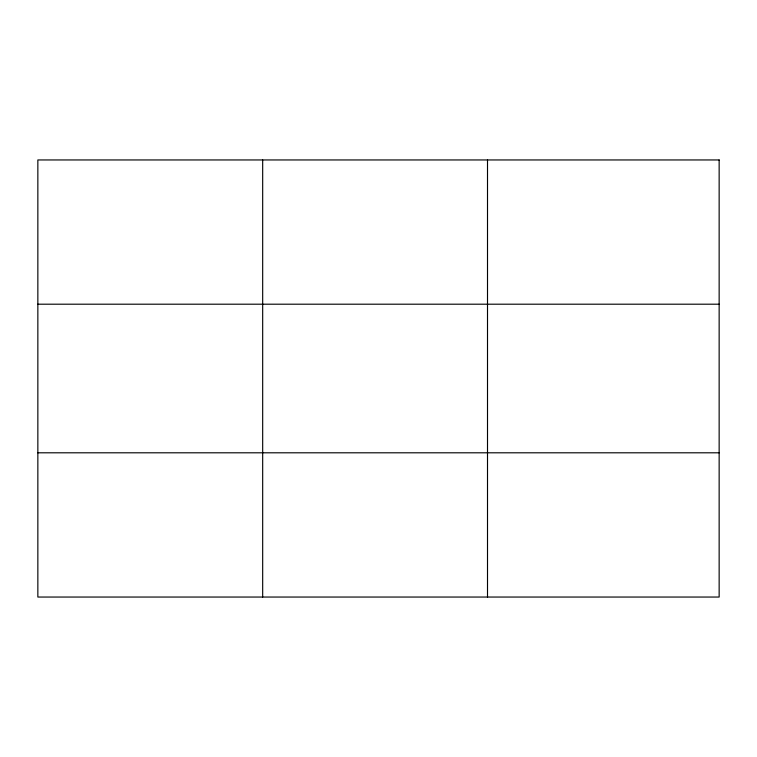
<?xml version="1.0" encoding="UTF-8"?>
<svg xmlns="http://www.w3.org/2000/svg" width="757" height="757" viewBox="0 0 757 757"><rect width="100%" height="100%" fill="white"/><g stroke="black" fill="none" stroke-linecap="round" stroke-linejoin="round"><path stroke-width="1.14" d="M262.679 597.046L262.679 159.954M487.508 597.046L487.508 159.954M37.85 304.2L719.15 304.2M37.85 452.8L719.15 452.8M719.15 159.954L719.15 597.046L37.85 597.046L37.85 159.954L719.15 159.954"/></g></svg>
